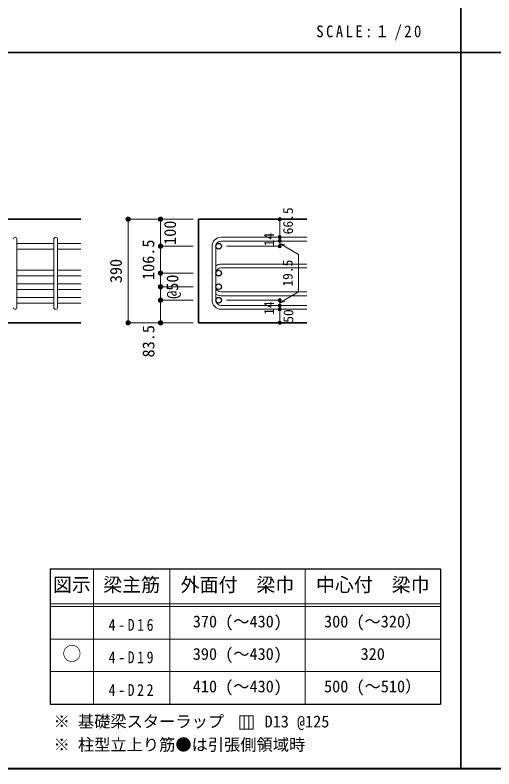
# Model space of a CAD drawing. Units: millimetres at full size, sheet at 1:20; some dimension numbers follow another scale. Extents: x -3982 to 3969, y -2797 to 2801.
# Drawn here: x -2397 to -628, y -2797 to -10 of the extents above; entities that cross this region are included whole.
import ezdxf
from ezdxf.enums import TextEntityAlignment as Align

# ---------------------------------------------------------------- set-up
doc = ezdxf.new("R2010")
doc.units = ezdxf.units.MM
doc.header["$LTSCALE"] = 20
doc.header["$PDMODE"] = 32
doc.header["$PDSIZE"] = 12
for name, color, linetype, lineweight in [('6-1_躯体線', 2, 'Continuous', 35), ('6-5_梁主筋', 7, 'Continuous', 18), ('6-6_S.T.P.', 7, 'Continuous', 18), ('6-7_文字', 7, 'Continuous', 18), ('6-D_寸法', 4, 'Continuous', 9), ('6-E_枠', 7, 'Continuous', 18), ('F-0_枠', 6, 'Continuous', 40)]:
    doc.layers.add(name, color=color, linetype=linetype, lineweight=lineweight)
doc.styles.add('ＭＳ ゴシック', font='')
doc.styles.get('ＭＳ ゴシック').set_extended_font_data('MS Gothic')

msp = doc.modelspace()

# ---------------------------------------------------------------- linework, layer by layer
at = {"layer": '6-1_躯体線'}
for p, q in [((-2153.87, -764.67), (-3103.87, -764.67)), ((-1719.2, -764.67), (-1319.2, -764.67)), ((-1719.2, -764.67), (-1719.2, -1147.67)), ((-2153.87, -1147.67), (-2553.87, -1147.67)), ((-1719.2, -1147.67), (-1319.2, -1147.67))]:
    msp.add_line(p, q, dxfattribs=at)
at = {"layer": '6-5_梁主筋'}
for p, q in [((-2253.87, -854.31), (-2389.87, -854.31)), ((-2153.87, -854.31), (-2239.87, -854.31)), ((-2253.87, -875.31), (-2389.87, -875.31)), ((-2153.87, -875.31), (-2239.87, -875.31)), ((-2253.87, -953.67), (-2389.87, -953.67)), ((-2253.87, -974.67), (-2389.87, -974.67)), ((-2153.87, -953.67), (-2239.87, -953.67)), ((-2153.87, -974.67), (-2239.87, -974.67)), ((-2253.87, -1003.67), (-2389.87, -1003.67)), ((-2253.87, -1024.67), (-2389.87, -1024.67)), ((-2153.87, -1003.67), (-2239.87, -1003.67)), ((-2153.87, -1024.67), (-2239.87, -1024.67)), ((-2253.87, -1053.67), (-2389.87, -1053.67)), ((-2153.87, -1053.67), (-2239.87, -1053.67)), ((-2253.87, -1074.67), (-2389.87, -1074.67)), ((-2153.87, -1074.67), (-2239.87, -1074.67))]:
    msp.add_line(p, q, dxfattribs=at)
at = {"layer": '6-5_梁主筋', "color": 3, "lineweight": 25}
for centre in [(-1644.68, -864.81), (-1644.68, -964.17), (-1644.68, -1014.17), (-1644.68, -1064.17)]:
    msp.add_circle(centre, 10.5, dxfattribs=at)
at = {"layer": '6-6_S.T.P.'}
for p, q in [((-1635.7, -831.31), (-1319.2, -831.31)), ((-2389.87, -1090.67), (-2389.87, -838.7)), ((-2253.87, -1090.67), (-2253.87, -838.7)), ((-2239.87, -1090.67), (-2239.87, -838.7)), ((-1635.7, -845.31), (-1319.2, -845.31)), ((-1669.2, -864.81), (-1669.2, -1064.17)), ((-1655.2, -864.81), (-1655.2, -1064.17)), ((-1635.7, -930.67), (-1319.2, -930.67)), ((-1635.7, -944.67), (-1319.2, -944.67)), ((-1635.7, -1033.67), (-1319.2, -1033.67)), ((-1635.7, -1047.67), (-1319.2, -1047.67)), ((-1635.7, -1083.67), (-1319.2, -1083.67)), ((-1635.7, -1097.67), (-1319.2, -1097.67))]:
    msp.add_line(p, q, dxfattribs=at)
for centre, radius, start, end in [((-2396.87, -838.31), 7, 0, 180), ((-2246.87, -838.31), 7, 0, 180), ((-1635.7, -864.81), 33.5, 90, 180), ((-1635.7, -864.81), 19.5, 90, 180), ((-1635.7, -964.17), 33.5, 90, 125.59765), ((-1635.7, -964.17), 19.5, 90, 180), ((-1635.7, -1014.17), 19.5, 180, 270), ((-1635.7, -1014.17), 33.5, 234.40235, 270), ((-1635.7, -1064.17), 33.5, 180, 270), ((-1635.7, -1064.17), 19.5, 180, 270), ((-2396.87, -1090.67), 7, 180, 0), ((-2246.87, -1090.67), 7, 180, 0)]:
    msp.add_arc(centre, radius, start, end, dxfattribs=at)
at = {"layer": '6-7_文字'}
for p, q in [((-1550.41, -2600.44), (-1550.41, -2650.44)), ((-1533.74, -2600.44), (-1533.74, -2650.44))]:
    msp.add_line(p, q, dxfattribs=at)
msp.add_lwpolyline([(-1567.07, -2650.44), (-1517.07, -2650.44), (-1517.07, -2600.44), (-1567.07, -2600.44)], close=True, dxfattribs=at)
at = {"layer": '6-D_寸法'}
for p, q in [((-1979.2, -764.67), (-1859.2, -764.67)), ((-1979.2, -764.67), (-1979.2, -1147.67)), ((-1859.2, -764.67), (-1739.2, -764.67)), ((-1859.2, -764.67), (-1859.2, -864.81)), ((-1419.2, -854.48), (-1399.88, -859.66)), ((-1419.2, -854.48), (-1349.14, -894.93)), ((-1859.2, -864.81), (-1739.2, -864.81)), ((-1859.2, -864.81), (-1859.2, -964.17)), ((-1419.2, -864.81), (-1615.29, -864.81)), ((-1349.14, -894.93), (-1349.14, -1033.47)), ((-1859.2, -964.17), (-1739.2, -964.17)), ((-1859.2, -964.17), (-1859.2, -1014.17)), ((-1859.2, -1014.17), (-1859.2, -1070.67)), ((-1859.2, -1014.17), (-1739.2, -1014.17)), ((-1419.2, -1073.92), (-1349.14, -1033.47)), ((-1859.2, -1064.17), (-1739.2, -1064.17)), ((-1859.2, -1147.67), (-1859.2, -1070.67)), ((-1419.2, -1064.17), (-1615.29, -1064.17)), ((-1419.2, -1083.67), (-1419.2, -1064.17)), ((-1419.2, -1073.92), (-1399.88, -1068.75)), ((-1419.2, -1097.67), (-1419.2, -1083.67)), ((-1419.2, -1147.67), (-1419.2, -1097.67)), ((-1979.2, -1147.67), (-1859.2, -1147.67)), ((-1979.2, -1147.67), (-1869.33, -1147.67)), ((-1859.2, -1147.67), (-1739.2, -1147.67))]:
    msp.add_line(p, q, dxfattribs=at)
for points in [[(-1419.2, -844.73), (-1419.2, -830.73), (-1419.2, -764.67)], [(-1419.2, -844.73), (-1419.2, -864.81), (-1419.2, -844.73)]]:
    msp.add_lwpolyline(points, dxfattribs=at)
for centre, radius in [((-1979.2, -764.67), 8), ((-1979.2, -764.67), 7.2), ((-1979.2, -764.67), 6.4), ((-1979.2, -764.67), 5.6), ((-1979.2, -764.67), 4.8), ((-1979.2, -764.67), 4), ((-1979.2, -764.67), 3.2), ((-1979.2, -764.67), 2.4), ((-1979.2, -764.67), 1.6), ((-1979.2, -764.67), 0.8), ((-1859.2, -764.67), 8), ((-1859.2, -764.67), 7.2), ((-1859.2, -764.67), 6.4), ((-1859.2, -764.67), 5.6), ((-1859.2, -764.67), 4.8), ((-1859.2, -764.67), 4), ((-1859.2, -764.67), 3.2), ((-1859.2, -764.67), 2.4), ((-1859.2, -764.67), 1.6), ((-1859.2, -764.67), 0.8), ((-1419.2, -764.67), 4), ((-1419.2, -764.67), 3.6), ((-1419.2, -764.67), 3.2), ((-1419.2, -764.67), 2.8), ((-1419.2, -764.67), 2.4), ((-1419.2, -764.67), 2), ((-1419.2, -764.67), 1.6), ((-1419.2, -764.67), 1.2), ((-1419.2, -764.67), 0.8), ((-1419.2, -764.67), 0.4), ((-1419.2, -830.73), 4), ((-1419.2, -830.73), 3.6), ((-1419.2, -830.73), 3.2), ((-1419.2, -830.73), 2.8), ((-1419.2, -830.73), 2.4), ((-1419.2, -830.73), 2), ((-1419.2, -830.73), 1.6), ((-1419.2, -830.73), 1.2), ((-1419.2, -830.73), 0.8), ((-1419.2, -830.73), 0.4), ((-1859.2, -864.81), 8), ((-1859.2, -864.81), 7.2), ((-1859.2, -864.81), 6.4), ((-1859.2, -864.81), 5.6), ((-1859.2, -864.81), 4.8), ((-1859.2, -864.81), 4), ((-1859.2, -864.81), 3.2), ((-1859.2, -864.81), 2.4), ((-1859.2, -864.81), 1.6), ((-1419.2, -844.73), 4), ((-1419.2, -864.81), 4), ((-1419.2, -844.73), 3.6), ((-1419.2, -864.81), 3.6), ((-1419.2, -844.73), 3.2), ((-1419.2, -864.81), 3.2), ((-1419.2, -844.73), 2.8), ((-1419.2, -864.81), 2.8), ((-1419.2, -844.73), 2.4), ((-1419.2, -864.81), 2.4), ((-1419.2, -844.73), 2), ((-1419.2, -864.81), 2), ((-1419.2, -844.73), 1.6), ((-1419.2, -864.81), 1.6), ((-1419.2, -844.73), 1.2), ((-1419.2, -864.81), 1.2), ((-1419.2, -844.73), 0.8), ((-1419.2, -844.73), 0.4), ((-1859.2, -864.81), 0.8), ((-1419.2, -864.81), 0.8), ((-1419.2, -864.81), 0.4), ((-1859.2, -964.17), 8), ((-1859.2, -964.17), 7.2), ((-1859.2, -964.17), 6.4), ((-1859.2, -964.17), 5.6), ((-1859.2, -964.17), 4.8), ((-1859.2, -964.17), 4), ((-1859.2, -964.17), 3.2), ((-1859.2, -964.17), 2.4), ((-1859.2, -964.17), 1.6), ((-1859.2, -964.17), 0.8), ((-1859.2, -1014.17), 8), ((-1859.2, -1014.17), 7.2), ((-1859.2, -1014.17), 6.4), ((-1859.2, -1014.17), 5.6), ((-1859.2, -1014.17), 4.8), ((-1859.2, -1014.17), 4), ((-1859.2, -1014.17), 3.2), ((-1859.2, -1014.17), 2.4), ((-1859.2, -1014.17), 1.6), ((-1859.2, -1014.17), 0.8), ((-1859.2, -1064.17), 8), ((-1859.2, -1064.17), 7.2), ((-1859.2, -1064.17), 6.4), ((-1859.2, -1064.17), 5.6), ((-1859.2, -1064.17), 4.8), ((-1859.2, -1064.17), 4), ((-1859.2, -1064.17), 3.2), ((-1859.2, -1064.17), 2.4), ((-1859.2, -1064.17), 1.6), ((-1859.2, -1064.17), 0.8), ((-1419.2, -1064.17), 4), ((-1419.2, -1083.67), 4), ((-1419.2, -1064.17), 3.6), ((-1419.2, -1083.67), 3.6), ((-1419.2, -1064.17), 3.2), ((-1419.2, -1083.67), 3.2), ((-1419.2, -1064.17), 2.8), ((-1419.2, -1083.67), 2.8), ((-1419.2, -1064.17), 2.4), ((-1419.2, -1083.67), 2.4), ((-1419.2, -1064.17), 2), ((-1419.2, -1083.67), 2), ((-1419.2, -1064.17), 1.6), ((-1419.2, -1083.67), 1.6), ((-1419.2, -1064.17), 1.2), ((-1419.2, -1083.67), 1.2), ((-1419.2, -1064.17), 0.8), ((-1419.2, -1083.67), 0.8), ((-1419.2, -1064.17), 0.4), ((-1419.2, -1083.67), 0.4), ((-1419.2, -1097.67), 4), ((-1419.2, -1097.67), 3.6), ((-1419.2, -1097.67), 3.2), ((-1419.2, -1097.67), 2.8), ((-1419.2, -1097.67), 2.4), ((-1419.2, -1097.67), 2), ((-1419.2, -1097.67), 1.6), ((-1419.2, -1097.67), 1.2), ((-1419.2, -1097.67), 0.8), ((-1419.2, -1097.67), 0.4), ((-1979.2, -1147.67), 8), ((-1979.2, -1147.67), 7.2), ((-1979.2, -1147.67), 6.4), ((-1979.2, -1147.67), 5.6), ((-1859.2, -1147.67), 8), ((-1859.2, -1147.67), 7.2), ((-1859.2, -1147.67), 6.4), ((-1859.2, -1147.67), 5.6), ((-1979.2, -1147.67), 4.8), ((-1979.2, -1147.67), 4), ((-1979.2, -1147.67), 3.2), ((-1979.2, -1147.67), 2.4), ((-1979.2, -1147.67), 1.6), ((-1979.2, -1147.67), 0.8), ((-1859.2, -1147.67), 4.8), ((-1859.2, -1147.67), 4), ((-1859.2, -1147.67), 3.2), ((-1859.2, -1147.67), 2.4), ((-1859.2, -1147.67), 1.6), ((-1859.2, -1147.67), 0.8), ((-1419.2, -1147.67), 4), ((-1419.2, -1147.67), 3.6), ((-1419.2, -1147.67), 3.2), ((-1419.2, -1147.67), 2.8), ((-1419.2, -1147.67), 2.4), ((-1419.2, -1147.67), 2), ((-1419.2, -1147.67), 1.6), ((-1419.2, -1147.67), 1.2), ((-1419.2, -1147.67), 0.8), ((-1419.2, -1147.67), 0.4)]:
    msp.add_circle(centre, radius, dxfattribs=at)
at = {"layer": '6-D_寸法', "color": 7}
for p in [(-1979.2, -764.67), (-1859.2, -764.67), (-1419.2, -764.67), (-1419.2, -830.73), (-1859.2, -864.81), (-1419.2, -844.73), (-1419.2, -864.81), (-1859.2, -964.17), (-1859.2, -1014.17), (-1859.2, -1064.17), (-1419.2, -1064.17), (-1419.2, -1083.67), (-1419.2, -1097.67), (-1979.2, -1147.67), (-1859.2, -1147.67), (-1419.2, -1147.67)]:
    msp.add_point(p, dxfattribs=at)
at = {"layer": '6-E_枠', "color": 3, "lineweight": 25}
for p, q in [((-2267.02, -2056.95), (-2267.02, -2556.95)), ((-2267.02, -2056.95), (-825.33, -2056.95)), ((-825.33, -2056.95), (-825.33, -2556.95)), ((-2267.02, -2556.95), (-825.33, -2556.95))]:
    msp.add_line(p, q, dxfattribs=at)
at = {"layer": '6-E_枠'}
for p, q in [((-2107.02, -2056.95), (-2107.02, -2556.95)), ((-1825.33, -2056.95), (-1825.33, -2556.95)), ((-1325.33, -2056.95), (-1325.33, -2556.95)), ((-2267.02, -2186.95), (-825.33, -2186.95)), ((-2267.02, -2196.95), (-825.33, -2196.95)), ((-2267.02, -2316.95), (-825.33, -2316.95)), ((-2267.02, -2436.95), (-825.33, -2436.95))]:
    msp.add_line(p, q, dxfattribs=at)
at = {"layer": 'F-0_枠', "color": 2, "lineweight": 35}
for p, q in [((-749.76, 2800.77), (-749.76, -2796.83)), ((-3981.92, -148.03), (2482.4, -148.03))]:
    msp.add_line(p, q, dxfattribs=at)
at = {"layer": 'F-0_枠'}
msp.add_line((3969.4, -2796.83), (-3981.92, -2796.83), dxfattribs=at)

# ---------------------------------------------------------------- texts
at = {"layer": '6-7_文字', "color": 2, "style": 'ＭＳ ゴシック'}
for s, p in [('図示', (-2257.02, -2156.95)), ('梁主筋', (-2071.17, -2156.95)), ('外面付\u3000梁巾', (-1785.33, -2156.95)), ('中心付\u3000梁巾', (-1285.33, -2156.95)), ('○', (-2222.02, -2411.95))]:
    msp.add_text(s, height=51.32, dxfattribs=at).set_placement(p, align=Align.BOTTOM_LEFT)
at = {"layer": '6-7_文字', "style": 'ＭＳ ゴシック'}
for s, p in [('370 (～430)', (-1740.33, -2286.95)), ('300 (～320）', (-1255.33, -2286.95)), ('390 (～430)', (-1740.33, -2406.95)), ('320', (-1120.33, -2406.95)), ('410 (～430)', (-1740.33, -2526.95)), ('500 (～510）', (-1255.33, -2526.95)), ('※ 基礎梁スターラップ     D13 @125', (-2254.64, -2656.67)), ('※ 柱型立上り筋●は引張側領域時', (-2254.64, -2742.34))]:
    msp.add_text(s, height=43.99, dxfattribs=at).set_placement(p, align=Align.BOTTOM_LEFT)
at = {"layer": '6-7_文字', "color": 2, "insert": (-1283.99, -103.03), "char_height": 43.99, "attachment_point": 7, "style": 'ＭＳ ゴシック'}
msp.add_mtext('\\T1.34;\\W0.9;SCALE:１/20', dxfattribs=at)
at = {"layer": '6-7_文字', "char_height": 43.99, "attachment_point": 7, "style": 'ＭＳ ゴシック'}
for s, insert in [('\\T1.38;\\W0.85;4-D16', (-2051.17, -2286.95)), ('\\T1.38;\\W0.85;4-D19', (-2051.17, -2406.95)), ('\\T1.38;\\W0.85;4-D22', (-2051.17, -2526.95))]:
    msp.add_mtext(s, dxfattribs=dict(at, insert=insert))
at = {"layer": '6-D_寸法', "style": 'ＭＳ ゴシック'}
for s, height, p in [('66.5', 36.66, (-1359.2, -820.73)), ('100', 43.99, (-1789.2, -859.74)), ('14', 36.66, (-1429.2, -865.2)), ('106.5', 43.99, (-1869.2, -989.49)), ('390', 43.99, (-1989.2, -1001.17)), ('19.5', 36.66, (-1360.22, -1014.2)), ('@50', 43.99, (-1780.53, -1059.17)), ('14', 36.66, (-1429.59, -1118.36)), ('50', 36.66, (-1357.87, -1147.62)), ('83.5', 43.99, (-1868.89, -1275.74))]:
    msp.add_text(s, height=height, rotation=90, dxfattribs=at).set_placement(p, align=Align.BOTTOM_LEFT)

doc.saveas('drawing.dxf')
